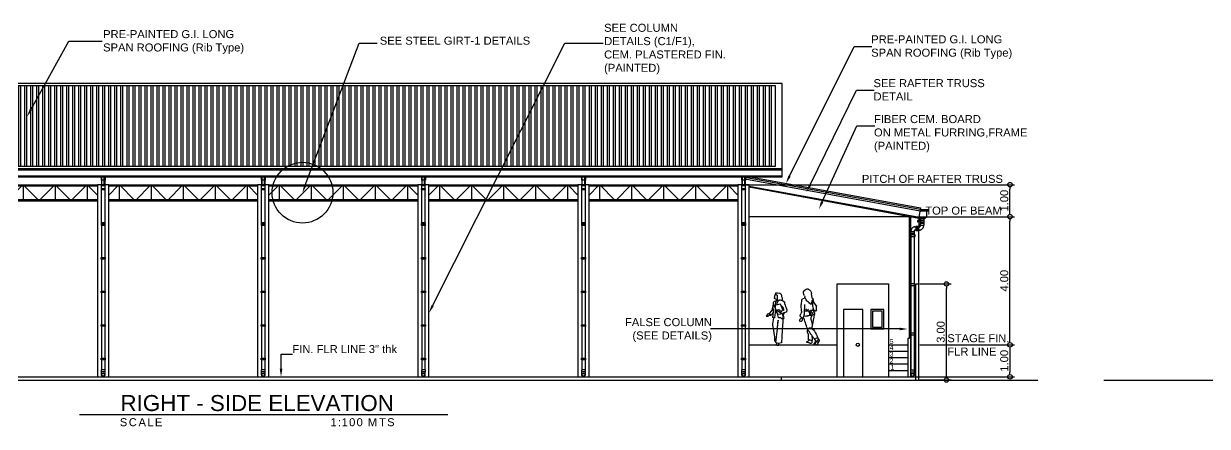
# Model space of a CAD drawing. Header units: inches. Extents: x -1369 to 1198, y -366 to 1398.
# Drawn here: x -23.11 to 13.85, y 30.86 to 43.44 of the extents above; entities that cross this region are included whole.
import ezdxf
from ezdxf import colors
from ezdxf.entities.mleader import LeaderData, LeaderLine
from ezdxf.math import Vec2, Vec3

# ---------------------------------------------------------------- set-up
doc = ezdxf.new("R2010")
doc.units = ezdxf.units.IN
doc.header["$MEASUREMENT"] = 0
doc.linetypes.add('HIDDEN', pattern=[0.375, 0.25, -0.125])
doc.linetypes.add('HIDDEN2', pattern=[0.1875, 0.125, -0.0625])
for name, color, linetype in [('DARK', 1, 'Continuous'), ('dim', 8, 'Continuous'), ('FIGURE', 8, 'Continuous')]:
    doc.layers.add(name, color=color, linetype=linetype)
doc.styles.add('ATTR', font='romans.shx', dxfattribs={"width": 0.8, "height": 1.735066})
doc.styles.get("Standard").update_dxf_attribs({"font": 'arial.ttf'})
doc.dimstyles.get("Standard").update_dxf_attribs({"dimtxt": 0.25, "dimasz": 0.14, "dimexe": 0.145, "dimexo": 0.025, "dimgap": 0.05, "dimtad": 1, "dimzin": 0, "dimdsep": 46, "dimtxsty": 'Standard', "dimblk": 'DOTBLANK', "dimcen": 0.09, "dimclrd": 256, "dimclre": 256, "dimaunit": 1, "dimadec": 5, "dimazin": 0, "dimtfac": 1, "dimtix": 1, "dimtofl": 0, "dimtmove": 0, "dimatfit": 3, "dimfxl": 0, "dimtolj": 1, "dimtzin": 0, "dimlwd": -1, "dimlwe": -1, "dimarcsym": 0})

# ---------------------------------------------------------------- blocks, each defined once
blk = doc.blocks.new('_DotBlank')
at = {"color": 0, "linetype": 'ByBlock', "lineweight": -2}
blk.add_line((-0.5, 0), (-1, 0), dxfattribs=at)
blk.add_circle((0, 0), 0.5, dxfattribs=at)
blk = doc.blocks.new('*D127')
at = {"layer": 'Defpoints', "color": 0, "transparency": 16777216}
for p in [(-0.59, 38.409), (7.69, 38.409), (4.497, 37.409)]:
    blk.add_point(p, dxfattribs=at)
at = {"layer": 'dim', "transparency": 16777216}
for p, q in [((-0.565, 38.409), (7.835, 38.409)), ((7.69, 37.549), (7.69, 38.269)), ((4.522, 37.409), (7.835, 37.409))]:
    blk.add_line(p, q, dxfattribs=at)
at = {"layer": 'dim', "transparency": 16777216, "xscale": 0.14, "yscale": 0.14, "zscale": 0.14}
for p, rotation in [((7.69, 38.409), 90), ((7.69, 37.409), 270)]:
    blk.add_blockref('_DotBlank', p, dxfattribs=dict(at, rotation=rotation))
at = {"layer": 'dim', "color": 0, "transparency": 16777216, "insert": (7.513, 37.909), "char_height": 0.25, "attachment_point": 5, "rotation": 90}
blk.add_mtext('\\A1;1.00', dxfattribs=at)
blk = doc.blocks.new('*D128')
at = {"layer": 'Defpoints', "color": 0, "transparency": 16777216}
for p in [(4.847, 37.409), (7.69, 37.409), (4.847, 33.409)]:
    blk.add_point(p, dxfattribs=at)
at = {"layer": 'dim', "transparency": 16777216}
for p, q in [((4.872, 37.409), (7.835, 37.409)), ((7.69, 33.549), (7.69, 37.269)), ((4.872, 33.409), (7.835, 33.409))]:
    blk.add_line(p, q, dxfattribs=at)
at = {"layer": 'dim', "transparency": 16777216, "xscale": 0.14, "yscale": 0.14, "zscale": 0.14}
for p, rotation in [((7.69, 37.409), 90), ((7.69, 33.409), 270)]:
    blk.add_blockref('_DotBlank', p, dxfattribs=dict(at, rotation=rotation))
at = {"layer": 'dim', "color": 0, "transparency": 16777216, "insert": (7.513, 35.409), "char_height": 0.25, "attachment_point": 5, "rotation": 90}
blk.add_mtext('\\A1;4.00', dxfattribs=at)
blk = doc.blocks.new('People 7 Woman Walking Away')
for p, q in [((1.7, 53.5), (2.3, 58.6)), ((9.6, 53.3), (12.3, 52.4)), ((-3.1, 39.7), (-3.3, 44.1)), ((-3, 45.1), (-0.1, 48.6)), ((1.3, 51), (0.3, 49.2)), ((1.4, 53), (0.5, 51.8)), ((5.3, 48.5), (3.6, 46.8)), ((10.2, 46.1), (10.6, 36.6)), ((13.8, 46.2), (13.2, 51.2)), ((13.7, 38.7), (13.9, 45.4)), ((0.8, 39.9), (-0.5, 37.3)), ((7.9, 32.9), (7.5, 33.3)), ((11.1, 34.1), (11.9, 31.3)), ((12.8, 30.7), (12.9, 28.7)), ((13.4, 31), (15, 32.9)), ((15.1, 33.7), (14.1, 36.2)), ((1.5, 18.8), (1.6, 21.5)), ((-6.1, 6.2), (-4.2, 9.2)), ((-4.2, 1.4), (-6.1, 4.8)), ((-5.7, 6.8), (-3.6, 5)), ((-1.1, 0.9), (-3.2, 0.9)), ((-1.3, 0.9), (-2.8, 4)), ((2.1, 5.7), (2, 3.7)), ((3.7, 2.4), (5.1, 2.9)), ((5.3, 3), (7.5, 3.2))]:
    blk.add_line(p, q)
for centre, radius, start, end in [((0.7, 53.6), 1, 318.9908, 352.7336), ((8.7, 57.8), 6.4, 117.0545, 172.7336), ((6.8, 61.4), 2.29, 78.3367, 117.0545), ((6.2, 58.3), 5.46, 22.5187, 78.3367), ((9.1, 54.1), 0.91, 288.535, 25.0961), ((11.2, 55.1), 1.33, 141.8182, 205.096), ((5.6, 59.4), 5.77, 321.8182, 3.2709), ((9.4, 59.7), 1.98, 3.2709, 22.5187), ((-1.9, 44.2), 1.4, 140.3568, 182.67), ((-7.1, 45.5), 8.89, 311.3848, 328.2016), ((-2.9, 50.9), 3.64, 320.3568, 331.6536), ((0.9, 51.5), 0.58, 138.9908, 318.54), ((-0.3, 41.4), 0.947, 328.2016, 4.1395), ((4.8, 41.7), 4.22, 157.5563, 184.1395), ((5.8, 41.3), 5.2, 181.2101, 195.6962), ((-0.6, 44), 1.69, 337.5563, 357.1086), ((1.9, 49.9), 0.867, 111.5383, 274.994), ((40, 41.9), 39, 169.4458, 177.1086), ((1.5, 50.9), 0.221, 291.5383, 138.54), ((2, 48.4), 0.624, 311.2695, 94.994), ((3, 47.3), 0.848, 131.2695, 316.8126), ((19.6, 44.5), 17, 194.476, 198.446), ((6.2, 47.7), 1.18, 113.3359, 136.8126), ((3.6, 53.6), 5.22, 293.3359, 347.1391), ((-1.2, 34), 9.84, 27.9066, 45.0119), ((19.5, 35.6), 12, 150.9696, 165.6194), ((9.8, 52.2), 1.11, 108.5349, 167.1391), ((11.8, 51.1), 1.39, 7.2211, 70.3539), ((9.1, 45.6), 4.81, 358.5915, 7.2211), ((-2, 39.7), 1.16, 182.67, 311.3848), ((5.9, 34), 7.28, 152.5623, 165.8775), ((-0.5, 35.6), 0.669, 165.8775, 238.6287), ((1.8, 39.3), 4.98, 238.6287, 261.777), ((250.1, 71.5), 253.3, 188.3211, 191.1937), ((13.8, 28.1), 14.9, 132.807, 154.587), ((8.2, 59.1), 20.6, 249.0476, 276.638), ((0.9, 33.5), 0.884, 26.8901, 81.7771), ((35.8, 19.9), 34.2, 163.7284, 177.397), ((2.2, 34.1), 0.503, 206.8901, 315.6851), ((-1576.3, -498.2), 1665.4, 18.5115, 18.628), ((3.3, 33), 1.12, 50.7706, 135.6851), ((14.6, 30.7), 12.4, 138.9795, 165.0138), ((1.2, 30), 1.77, 343.7284, 18.5115), ((5.6, 35.7), 2.43, 230.7706, 293.3394), ((12.9, 34.5), 8.42, 149.756, 186.339), ((6.9, 32.7), 0.838, 44.4537, 113.3394), ((-3607.3, 1270.8), 3824.9, 340.8954, 341.1088), ((8.4, 33.4), 0.742, 224.4537, 311.4645), ((12, 29.4), 4.61, 100.3584, 131.4645), ((21.7, 37.2), 11.1, 182.9982, 196.324), ((12.7, 31.5), 0.886, 196.324, 320.4703), ((14.6, 28.8), 1.74, 183.9145, 281.3575), ((20.2, 38.6), 6.54, 178.5915, 201.1734), ((15.4, 31.4), 1.39, 171.0632, 243.0596), ((13.8, 28.5), 1.96, 333.8101, 63.0596), ((14.4, 33.4), 0.784, 320.4703, 21.1735), ((14.8, 28), 0.898, 281.3575, 333.8101), ((109, -46), 126.3, 150.5509, 153.9804), ((-1178.8, 844.8), 1445.4, 324.553, 325.0337), ((5.7, 12.3), 7.76, 92.7741, 150.5509), ((-6.4, 21.8), 7.94, 357.397, 357.8062), ((-2.5, 22.2), 10, 325.0337, 340.8954), ((32.9, 8.6), 26.9, 168.8631, 184.0751), ((-5.7, 16.2), 12.5, 348.8631, 8.8068), ((-4.9, 5.5), 1.39, 148.1282, 209.4266), ((1.1, -16.3), 21.2, 101.466, 108.3509), ((-14.2, -4.6), 17, 40.8008, 55.4469), ((-3.3, 2), 1.09, 209.4266, 271.4258), ((-5.7, 2.6), 3.2, 26.8603, 48.5676), ((2.2, 5), 4.07, 155.2937, 226.0119), ((-1.1, 1.6), 0.69, 271.4258, 46.0119), ((43.7, 7.1), 41.9, 174.5497, 181.9177), ((2, 14.8), 9.13, 268.4632, 296.6891), ((3.2, 3.6), 1.26, 176.4305, 288.7684), ((10.3, 10.4), 6.88, 218.2149, 247.1341), ((5.4, 1.9), 1.04, 96.6724, 108.7685), ((7.5, 3.7), 0.446, 276.6724, 67.1341)]:
    blk.add_arc(centre, radius, start, end)
at = {"style": 'ATTR', "width": 0.8, "flags": 9}
blk.add_attdef('ESTCODE', (0, 0), '', height=0.0159, dxfattribs=at)
blk = doc.blocks.new('W1')
at = {"color": 0, "linetype": 'Continuous'}
for p, q in [((30.031, -144.51), (30.023, -144.566)), ((30.047, -144.465), (30.031, -144.51)), ((30.063, -144.38), (30.047, -144.425)), ((30.047, -144.425), (30.047, -144.465)), ((30.104, -144.364), (30.063, -144.38)), ((30.173, -144.348), (30.104, -144.364)), ((30.221, -144.352), (30.173, -144.348)), ((30.185, -144.425), (30.177, -144.526)), ((30.225, -144.397), (30.185, -144.425)), ((30.237, -144.389), (30.221, -144.352)), ((30.241, -144.409), (30.237, -144.389)), ((30.25, -144.441), (30.241, -144.409)), ((30.266, -144.461), (30.25, -144.441)), ((30.258, -144.473), (30.266, -144.461)), ((30.262, -144.526), (30.258, -144.473)), ((29.902, -144.825), (29.877, -144.886)), ((29.877, -144.886), (29.894, -144.955)), ((29.926, -144.781), (29.902, -144.825)), ((29.934, -144.736), (29.926, -144.781)), ((29.95, -144.688), (29.934, -144.736)), ((29.958, -144.631), (29.95, -144.688)), ((30.007, -144.603), (29.958, -144.631)), ((30.023, -144.566), (30.015, -144.599)), ((30.015, -144.599), (30.076, -144.583)), ((30.076, -144.583), (30.112, -144.583)), ((30.096, -144.89), (30.088, -144.914)), ((30.132, -144.87), (30.096, -144.89)), ((30.112, -144.583), (30.169, -144.595)), ((30.116, -144.591), (30.165, -144.615)), ((30.173, -144.886), (30.132, -144.87)), ((30.165, -144.615), (30.185, -144.647)), ((30.169, -144.595), (30.185, -144.575)), ((30.169, -144.918), (30.173, -144.886)), ((30.177, -144.526), (30.181, -144.558)), ((30.185, -144.575), (30.177, -144.558)), ((30.181, -144.558), (30.233, -144.55)), ((30.185, -144.647), (30.193, -144.696)), ((30.193, -144.696), (30.193, -144.734)), ((30.205, -144.554), (30.201, -144.599)), ((30.201, -144.599), (30.237, -144.607)), ((30.233, -144.55), (30.262, -144.526)), ((30.237, -144.607), (30.274, -144.627)), ((30.274, -144.627), (30.302, -144.651)), ((30.302, -144.651), (30.306, -144.704)), ((30.306, -144.704), (30.314, -144.761)), ((30.314, -144.761), (30.322, -144.781)), ((29.894, -144.955), (29.946, -144.967)), ((29.946, -144.967), (30.007, -144.987)), ((30.022, -144.99), (30.004, -145.095)), ((30.004, -145.095), (30.004, -145.242)), ((30.004, -145.242), (30.027, -145.51)), ((30.065, -144.972), (30.083, -144.971)), ((30.083, -144.971), (30.134, -144.945)), ((30.134, -144.945), (30.169, -144.918)), ((30.156, -145.208), (30.172, -145.324)), ((30.161, -145.321), (30.156, -145.208)), ((30.189, -144.965), (30.224, -144.968)), ((30.224, -144.968), (30.249, -144.966)), ((30.298, -145.137), (30.327, -145.319)), ((30.027, -145.51), (30.035, -145.728)), ((30.167, -145.479), (30.161, -145.321)), ((30.198, -145.723), (30.167, -145.479)), ((30.172, -145.324), (30.182, -145.434)), ((30.182, -145.434), (30.177, -145.516)), ((30.285, -145.6), (30.269, -145.741)), ((30.311, -145.468), (30.285, -145.6)), ((30.327, -145.363), (30.311, -145.468)), ((30.327, -145.319), (30.327, -145.363)), ((30.035, -145.728), (30.051, -145.912)), ((30.051, -145.912), (30.14, -145.933)), ((30.13, -145.983), (30.125, -145.941)), ((30.177, -145.983), (30.13, -145.983)), ((30.14, -145.933), (30.219, -145.917)), ((30.211, -145.964), (30.177, -145.983)), ((30.219, -145.917), (30.198, -145.723)), ((30.203, -145.928), (30.211, -145.964)), ((30.243, -145.87), (30.219, -145.87)), ((30.264, -145.849), (30.243, -145.87)), ((30.269, -145.741), (30.264, -145.849))]:
    blk.add_line(p, q, dxfattribs=at)
for points in [[(29.997, -144.9), (30.076, -144.707), (30.271, -144.752), (30.167, -145.021), (29.958, -144.995), (29.967, -144.974)], [(30.088, -144.914), (30.036, -144.914), (29.987, -144.896), (29.959, -144.885)], [(29.973, -144.89), (29.971, -144.874), (29.974, -144.857), (29.988, -144.838), (29.995, -144.814), (30.001, -144.797), (30.034, -144.764)], [(30.219, -144.603), (30.241, -144.709), (30.249, -144.747), (30.249, -144.966), (30.268, -145.137), (30.298, -145.137), (30.32, -145.124), (30.32, -145.091), (30.312, -145.06), (30.302, -145.021), (30.295, -144.964), (30.301, -144.927), (30.307, -144.782), (30.289, -144.717)], [(30.322, -144.781), (30.339, -144.85), (30.349, -144.891), (30.375, -144.932), (30.411, -144.972), (30.435, -144.997), (30.409, -145.023), (30.409, -145.054), (30.373, -145.046), (30.361, -145.021), (30.347, -145.021), (30.328, -145.003), (30.315, -144.976), (30.295, -144.964)], [(30.193, -144.955), (30.154, -145.122), (30.08, -145.122), (30.042, -145.149), (30.004, -145.149), (29.974, -145.15), (29.962, -145.125), (29.969, -145.101), (29.98, -145.068), (29.989, -144.999)], [(30.062, -144.914), (30.065, -144.984), (30.064, -144.996), (30.007, -144.987)], [(30.435, -144.997), (30.452, -145.005), (30.488, -145.016), (30.496, -145.052), (30.491, -145.038), (30.484, -145.031), (30.484, -145.031), (30.496, -145.052), (30.504, -145.06), (30.521, -145.079), (30.463, -145.083), (30.438, -145.055), (30.433, -145.045), (30.411, -145.035)]]:
    blk.add_lwpolyline(points)
blk = doc.blocks.new('*D301')
at = {"layer": 'Defpoints', "color": 0, "transparency": 16777216}
for p in [(4.847, 33.409), (4.747, 32.409), (7.69, 32.409)]:
    blk.add_point(p, dxfattribs=at)
at = {"layer": 'dim', "transparency": 16777216}
for p, q in [((4.872, 33.409), (7.835, 33.409)), ((7.69, 33.269), (7.69, 32.549)), ((4.772, 32.409), (7.835, 32.409))]:
    blk.add_line(p, q, dxfattribs=at)
at = {"layer": 'dim', "transparency": 16777216, "xscale": 0.14, "yscale": 0.14, "zscale": 0.14}
for p, rotation in [((7.69, 33.409), 90), ((7.69, 32.409), 270)]:
    blk.add_blockref('_DotBlank', p, dxfattribs=dict(at, rotation=rotation))
at = {"layer": 'dim', "color": 0, "transparency": 16777216, "insert": (7.513, 32.909), "char_height": 0.25, "attachment_point": 5, "rotation": 90}
blk.add_mtext('\\A1;1.00', dxfattribs=at)
blk = doc.blocks.new('*D321')
at = {"layer": 'Defpoints', "color": 0, "transparency": 16777216}
for p in [(4.847, 35.309), (5.707, 35.309), (4.847, 32.309)]:
    blk.add_point(p, dxfattribs=at)
at = {"layer": 'dim', "transparency": 16777216}
for p, q in [((4.872, 35.309), (5.852, 35.309)), ((5.707, 32.449), (5.707, 35.169)), ((4.872, 32.309), (5.852, 32.309))]:
    blk.add_line(p, q, dxfattribs=at)
at = {"layer": 'dim', "transparency": 16777216, "xscale": 0.14, "yscale": 0.14, "zscale": 0.14}
for p, rotation in [((5.707, 35.309), 90), ((5.707, 32.309), 270)]:
    blk.add_blockref('_DotBlank', p, dxfattribs=dict(at, rotation=rotation))
at = {"layer": 'dim', "color": 0, "transparency": 16777216, "insert": (5.529, 33.809), "char_height": 0.25, "attachment_point": 5, "rotation": 90}
blk.add_mtext('\\A1;3.00', dxfattribs=at)
blk = doc.blocks.new('bend hid')
at = {"color": 1, "linetype": 'HIDDEN', "ltscale": 8}
for points in [[(-0.09, 0.001), (-0.09, -0.124), (-0.04, -0.124), (-0.04, 0.001)], [(0.123, 0.091), (-0.002, 0.091), (-0.002, 0.041), (0.123, 0.041)]]:
    blk.add_lwpolyline(points, close=True, dxfattribs=at)
for points in [[(0.01, 0.027, -0.385484), (-0.026, -0.013, -8.123106)], [(0.11, 0.028, -0.385484), (-0.015, -0.113, -0.385484)]]:
    blk.add_lwpolyline(points, format="xyb", dxfattribs=at)
for points in [[(0.01, 0.027), (0.01, 0.041)], [(0.11, 0.028), (0.11, 0.041)], [(-0.026, -0.013), (-0.04, -0.014)], [(-0.015, -0.113), (-0.04, -0.114)]]:
    blk.add_lwpolyline(points, dxfattribs=at)
blk = doc.blocks.new('G1')
at = {"color": 1}
for p, q in [((-2.325, 0.5), (2.325, 0.5)), ((-2.325, 0.462), (2.325, 0.462)), ((-2.325, 0.038), (2.325, 0.038)), ((-2.325, 0), (2.325, 0))]:
    blk.add_line(p, q, dxfattribs=at)
for p, q in [((-2.325, 0.175), (-2.037, 0.462)), ((-1.537, 0.038), (-1.962, 0.462)), ((-1.462, 0.038), (-1.037, 0.462)), ((-0.537, 0.038), (-0.962, 0.462)), ((-0.462, 0.038), (-0.037, 0.462)), ((0.463, 0.038), (0.038, 0.462)), ((0.538, 0.038), (0.963, 0.462)), ((1.463, 0.038), (1.038, 0.462)), ((1.538, 0.038), (1.963, 0.462)), ((2.325, 0.175), (2.038, 0.462))]:
    blk.add_line(p, q)
for points in [[(-2, 0.462), (-2, 0.038)], [(-1, 0.462), (-1, 0.038)], [(0, 0.462), (0, 0.038)], [(1, 0.462), (1, 0.038)], [(2, 0.462), (2, 0.038)]]:
    blk.add_lwpolyline(points)
blk = doc.blocks.new('DSFS')
at = {"color": 1}
for points in [[(0.187, -0.369), (0.187, -0.406), (0.077, -0.406), (0.077, -0.369), (0.187, -0.369)], [(0.187, -0.502), (0.187, -0.528), (0.077, -0.528), (0.077, -0.502), (0.187, -0.502)], [(0.077, -1.593), (0.077, -1.567), (0.187, -1.567), (0.187, -1.593), (0.077, -1.593)], [(0.077, -1.649), (0.077, -1.611), (0.187, -1.611), (0.187, -1.649), (0.077, -1.649)], [(0.082, -1.649), (0.082, -6.164)], [(0.182, -1.649), (0.182, -6.164)]]:
    blk.add_lwpolyline(points, dxfattribs=at)
for points in [[(0.082, -0.406), (0.182, -0.406), (0.182, -0.502), (0.082, -0.502)], [(0.082, -0.528), (0.182, -0.528), (0.182, -1.567), (0.082, -1.567)], [(0.082, -1.593), (0.182, -1.593), (0.182, -1.611), (0.082, -1.611)]]:
    blk.add_lwpolyline(points, close=True, dxfattribs=at)
at = {"color": 8, "linetype": 'Continuous', "ltscale": 10}
for points in [[(0.07, -2.649), (0.195, -2.649), (0.195, -2.699), (0.07, -2.699)], [(0.07, -3.699), (0.195, -3.699), (0.195, -3.749), (0.07, -3.749)], [(0.07, -4.749), (0.195, -4.749), (0.195, -4.799), (0.07, -4.799)], [(0.07, -5.799), (0.195, -5.799), (0.195, -5.849), (0.07, -5.849)]]:
    blk.add_lwpolyline(points, close=True, dxfattribs=at)
at = {"color": 1, "linetype": 'HIDDEN', "ltscale": 8}
blk.add_lwpolyline([(0.197, -6.164), (0.072, -6.164), (0.072, -6.214), (0.197, -6.214)], close=True, dxfattribs=at)
blk.add_lwpolyline([(0.082, -6.314), (0.081, -6.314), (0.081, -6.214), (0.182, -6.214), (0.182, -6.314), (0.182, -6.314)], dxfattribs=at)
for radius in [0.05, 0.0437]:
    blk.add_circle((0.132, -6.314), radius, dxfattribs=at)
at = {"layer": 'DARK'}
for p, q in [((0.069, -0.123), (0.069, -0.128)), ((0.194, -0.123), (0.069, -0.123)), ((0.194, -0.128), (0.069, -0.128)), ((0.069, -0.135), (0.069, -0.231)), ((0.194, -0.135), (0.069, -0.135)), ((0.194, -0.231), (0.069, -0.231)), ((0.082, -0.128), (0.082, -0.135)), ((0.082, -0.231), (0.082, -0.369)), ((0.182, -0.128), (0.182, -0.135)), ((0.182, -0.231), (0.182, -0.369)), ((0.194, -0.123), (0.194, -0.128)), ((0.194, -0.135), (0.194, -0.231))]:
    blk.add_line(p, q, dxfattribs=at)
at = {"layer": 'DARK', "linetype": 'HIDDEN2'}
blk.add_line((0.132, -0.128), (0.132, -0.135), dxfattribs=at)

msp = doc.modelspace()

# ---------------------------------------------------------------- hatches: boundary and pattern name
h = msp.add_hatch()
h.set_pattern_fill('ANSI32', color=3, scale=0.5, angle=45)
h.set_pattern_definition([(90, (-103.31974, -3e-14), (-0.1875, 3e-17), []), (90, (-103.25724, 0.0625), (-0.1875, 3e-17), [])])
h.paths.add_polyline_path([(0.3724, 38.9908), (0.3724, 41.4945), (-31.2275, 41.4945), (-31.2275, 38.9908)])

# ---------------------------------------------------------------- linework, layer by layer
for p, q in [((-31.4275, 38.9185), (0.5724, 38.9185)), ((-31.4275, 38.8712), (0.5724, 38.8712)), ((4.5974, 32.4087), (4.5974, 37.402)), ((4.8474, 32.3087), (4.8474, 37.0587)), ((4.7474, 32.3087), (4.7474, 35.3087)), ((-0.4526, 33.4084), (2.297, 33.4084)), ((-43.9035, 32.3087), (8.5593, 32.3087)), ((10.6234, 32.3087), (108.1091, 32.3087))]:
    msp.add_line(p, q)
at = {"color": 1}
for p, q in [((0.5724, 38.8712), (-31.4275, 38.8712)), ((-31.4275, 38.6871), (0.5724, 38.6871)), ((-25.4525, 32.4087), (-20.4525, 32.4087)), ((-20.4525, 32.4087), (-15.4525, 32.4087)), ((-15.4525, 32.4087), (-10.4525, 32.4087)), ((-10.4525, 32.4087), (-5.8025, 32.4087)), ((-5.8025, 32.4087), (4.7474, 32.4087))]:
    msp.add_line(p, q, dxfattribs=at)
at = {"linetype": 'HIDDEN', "ltscale": 8}
for p, q in [((-20.665, 38.4087), (-20.665, 38.658)), ((-20.59, 38.4087), (-20.59, 38.658)), ((-15.665, 38.4087), (-15.665, 38.658)), ((-15.59, 38.4087), (-15.59, 38.658)), ((-10.665, 38.4087), (-10.665, 38.658)), ((-10.59, 38.4087), (-10.59, 38.658)), ((-5.665, 38.4087), (-5.665, 38.658)), ((-5.59, 38.4087), (-5.59, 38.658)), ((-0.665, 38.4087), (-0.665, 38.658)), ((-0.59, 38.4087), (-0.59, 38.658))]:
    msp.add_line(p, q, dxfattribs=at)
for points in [[(0.5724, 38.658), (0.5724, 41.5642), (-31.4275, 41.5642), (-31.4275, 38.658)], [(3.097, 32.4087), (3.097, 34.5087), (2.497, 34.5087), (2.497, 32.4087)], [(3.7472, 34.5087), (3.3472, 34.5087), (3.3472, 33.9087), (3.7472, 33.9087)]]:
    msp.add_lwpolyline(points, close=True)
at = {"color": 8}
msp.add_lwpolyline([(-31.2275, 38.9908), (0.3724, 38.9908), (0.3724, 41.4945), (-31.2275, 41.4945)], close=True, dxfattribs=at)
at = {"color": 4}
for points in [[(4.889, 37.6362), (-0.59, 38.6369)], [(-0.4273, 38.658), (4.898, 37.6854), (4.889, 37.6362)]]:
    msp.add_lwpolyline(points, dxfattribs=at)
for points in [[(4.8885, 37.6324), (-0.59, 38.6359)], [(-20.4525, 32.4087), (-20.453, 38.4087), (-20.803, 38.4087), (-20.8025, 32.4087)], [(-15.4525, 32.4087), (-15.453, 38.4087), (-15.803, 38.4087), (-15.8025, 32.4087)], [(-10.4525, 32.4087), (-10.453, 38.4087), (-10.803, 38.4087), (-10.8025, 32.4087)], [(-5.4525, 32.4087), (-5.453, 38.4087), (-5.8025, 38.4087), (-5.8025, 32.4087)], [(-0.4525, 32.4087), (-0.453, 38.4087), (-0.803, 38.4087), (-0.8025, 32.4087)], [(4.8881, 37.6325), (5.1381, 37.6325), (5.1381, 37.5825), (5.0881, 37.5825), (5.0881, 37.3825), (5.0381, 37.3825), (5.0381, 37.3575), (4.8404, 37.3575), (-0.453, 38.3271)], [(4.4974, 37.4087), (-0.2026, 37.4087), (-0.2026, 37.4087), (-0.4529, 37.4087), (-0.4529, 37.4087)], [(4.8885, 37.6324), (4.8794, 37.5832), (4.8434, 37.3865), (4.8382, 37.3579)], [(4.8474, 37.3562), (4.8474, 37.0587)], [(2.297, 32.4087), (2.297, 35.3087), (3.8974, 35.3087), (3.8974, 32.4087)], [(4.7474, 35.3087), (4.8474, 35.3087)]]:
    msp.add_lwpolyline(points)
at = {"color": 1}
for points in [[(5.0881, 37.5825), (4.8835, 37.5825), (-0.59, 38.5851)], [(5.0381, 37.3825), (4.8654, 37.3825), (-0.453, 38.3567)], [(4.5474, 37.4087), (4.5474, 33.6087), (4.4974, 33.6087), (4.4974, 32.4087)], [(4.8974, 37.3075), (4.8974, 37.1941)], [(4.9974, 37.3075), (4.9974, 37.1941)], [(4.5974, 36.889), (4.5974, 32.6155)], [(4.6974, 36.889), (4.6974, 32.6155)], [(3.8974, 33.4087), (4.4974, 33.4087)], [(3.8974, 33.2087), (4.4974, 33.2087)], [(3.8974, 33.0087), (4.4974, 33.0087)], [(3.8974, 32.8087), (4.4974, 32.8087)], [(3.8974, 32.6087), (4.4974, 32.6087)], [(0.5474, 32.4087), (0.5474, 32.3087)], [(-21.3617, 31.2282), (-9.864, 31.2282)]]:
    msp.add_lwpolyline(points, dxfattribs=at)
for points in [[(5.0099, 37.3575), (4.8849, 37.3575), (4.8849, 37.3075), (5.0099, 37.3075)], [(5.0099, 37.1941), (4.8849, 37.1941), (4.8849, 37.1441), (5.0099, 37.1441)]]:
    msp.add_lwpolyline(points, close=True, dxfattribs=at)
at = {"color": 8}
for points in [[(4.8049, 37.295), (4.8049, 37.245), (5.0099, 37.245), (5.0099, 37.295), (4.8049, 37.295)], [(4.5705, 36.839), (4.5705, 36.789), (4.7257, 36.789), (4.7257, 36.839), (4.5705, 36.839)], [(4.5688, 35.311), (4.5688, 35.261), (4.7241, 35.261), (4.7241, 35.311), (4.5688, 35.311)], [(4.5688, 33.7689), (4.5688, 33.7189), (4.7241, 33.7189), (4.7241, 33.7689), (4.5688, 33.7689)]]:
    msp.add_lwpolyline(points, dxfattribs=at)
at = {"color": 8, "true_color": 0x808080}
msp.add_lwpolyline([(3.6972, 34.4587), (3.3972, 34.4587), (3.3972, 33.9587), (3.6972, 33.9587)], close=True, dxfattribs=at)
at = {"color": 1, "linetype": 'HIDDEN', "ltscale": 8}
msp.add_lwpolyline([(4.7118, 32.6155), (4.5868, 32.6155), (4.5868, 32.5655), (4.7118, 32.5655)], close=True, dxfattribs=at)
msp.add_lwpolyline([(4.597, 32.4655), (4.5968, 32.4655), (4.5968, 32.5655), (4.6972, 32.5655), (4.6972, 32.4655), (4.697, 32.4655)], dxfattribs=at)
at = {"color": 1}
msp.add_circle((-14.4022, 38.1587), 0.9484, dxfattribs=at)
msp.add_circle((2.9402, 33.4087), 0.05)
at = {"color": 1, "linetype": 'HIDDEN', "ltscale": 8}
for radius in [0.05, 0.0437]:
    msp.add_circle((4.647, 32.4655), radius, dxfattribs=at)

# ---------------------------------------------------------------- block references
for name, p in [('DSFS', (-20.7598, 38.7853)), ('DSFS', (-15.7598, 38.7853)), ('DSFS', (-10.7598, 38.7853)), ('DSFS', (-5.7598, 38.7853)), ('DSFS', (-0.7598, 38.7853)), ('G1', (-23.1279, 37.9087)), ('G1', (-18.1279, 37.9087)), ('G1', (-13.1279, 37.9087)), ('G1', (-8.1279, 37.9087)), ('G1', (-3.1279, 37.9087)), ('bend hid', (4.887, 37.103))]:
    msp.add_blockref(name, p)
at = {"rotation": 180}
msp.add_blockref('bend hid', (4.7078, 36.9802), dxfattribs=at)
at = {"layer": 'FIGURE', "color": 8, "xscale": -0.02775087907974464, "yscale": 0.02775087907974464, "zscale": 0.02775087907974464}
msp.add_blockref('People 7 Woman Walking Away', (1.5595, 33.3865), dxfattribs=at)
at = {"layer": 'FIGURE', "xscale": -1}
msp.add_blockref('W1', (30.603, 179.3824), dxfattribs=at)

# ---------------------------------------------------------------- texts
at = {"char_height": 0.25}
for s, insert, width, attachment_point in [('SEE COLUMN\\PDETAILS (C1/F1), \\PCEM. PLASTERED FIN. (PAINTED)', (-4.983, 43.4333), 4.934024, 1), ('PRE-PAINTED G.I. LONG SPAN ROOFING (Rib Type)', (-20.6282, 43.2358), 4.934024, 1), ('SEE STEEL GIRT-1 DETAILS', (-11.9883, 43.0305), 4.934024, 1), ('PRE-PAINTED G.I. LONG SPAN ROOFING (Rib Type)', (3.3575, 43.0732), 4.934024, 1), ('SEE RAFTER TRUSS\\PDETAIL', (3.4296, 41.7048), 4.934024, 1), ('FIBER CEM. BOARD \\PON METAL FURRING,FRAME\\P(PAINTED)', (3.444, 40.582), 4.934024, 1), ('PITCH OF RAFTER TRUSS', (3.0672, 38.7145), 5.901458, 1), ('TOP OF BEAM', (5.0461, 37.724), 2.622131, 1), ('\\pxqr;FALSE COLUMN\\P(SEE DETAILS)', (-5.7615, 34.2405), 4.146462, 1), ('STAGE FIN. FLR LINE', (5.7344, 33.7385), 2.622131, 1), ('FIN. FLR LINE 3" thk', (-11.4497, 33.3993), 5.901458, 3), ('{\\T1.2;SCALE}', (-20.1059, 31.1154), 2.789052, 1), ('{\\T1.2;1:100 MTS}', (-13.5285, 31.1154), 4.208436, 1)]:
    msp.add_mtext(s, dxfattribs=dict(at, insert=insert, width=width, attachment_point=attachment_point))
at = {"attachment_point": 1}
for s, width, insert, char_height in [('4', 0.159217, (3.9368, 33.3934), 0.15), ('5', 0.159217, (3.9368, 33.5849), 0.15), ('3', 0.159217, (3.9368, 33.1885), 0.15), ('2', 0.159217, (3.9368, 32.9812), 0.15), ('1', 0.159217, (3.963, 32.7812), 0.15), ('RIGHT - SIDE ELEVATION', 18.079743, (-20.0866, 31.8392), 0.5)]:
    msp.add_mtext_dynamic_manual_height_columns(s, width=width, gutter_width=1, heights=[0], dxfattribs=dict(at, insert=insert, char_height=char_height))

# ---------------------------------------------------------------- dimensions: what is measured, and where the dimension line sits
at = {"layer": 'dim', "color": 0}
for base, p1, p2, picture, middle in [((7.6904, 38.4087), (4.4974, 37.4087), (-0.5901, 38.4087), '*D127', (7.5127, 37.9087)), ((7.6904, 37.4087), (4.8474, 33.4087), (4.8474, 37.4087), '*D128', (7.5127, 35.4087)), ((5.707, 35.3087), (4.8474, 32.3087), (4.8474, 35.3087), '*D321', (5.5292, 33.8087)), ((7.6904, 32.4087), (4.8474, 33.4087), (4.7474, 32.4087), '*D301', (7.5127, 32.9087))]:
    dim = msp.add_linear_dim(base=base, p1=p1, p2=p2, angle=90, dimstyle='Standard', dxfattribs=at)
    dim.commit()
    dim.dimension.update_dxf_attribs({"geometry": picture, "text_midpoint": middle})

# ---------------------------------------------------------------- leaders
at = {"color": 1}
ml = msp.add_multileader_mtext('Standard', dxfattribs=at)
ml.set_content('', color=1)
ml.set_leader_properties()
ml.build(insert=Vec2(0, 0))
ml.multileader.update_dxf_attribs({"dogleg_length": 0.36, "arrow_head_size": 0.25})
ctx = ml.context
ctx.base_point, ctx.char_height, ctx.arrow_head_size, ctx.landing_gap_size, ctx.plane_origin = Vec3(-20.6589, 42.8865), 0.18, 0.25, 0.09, Vec3(-23.6902, 42.8865)
notes = []
notes.append((ctx, [(0, (1, 1, 0), (-21.6973, 42.8865), (1, 0), 1.0384, [(0, [(-23.0048, 40.5327)], 0, [])])]))
ctx.mtext.insert, ctx.mtext.flow_direction = Vec3(-20.5689, 42.9765), 5
ml = msp.add_multileader_mtext('Standard', dxfattribs=at)
ml.set_content('', color=1)
ml.set_leader_properties()
ml.build(insert=Vec2(0, 0))
ml.multileader.update_dxf_attribs({"dogleg_length": 0.36, "arrow_head_size": 0.25})
ctx = ml.context
ctx.base_point, ctx.char_height, ctx.arrow_head_size, ctx.landing_gap_size, ctx.plane_origin = Vec3(-12.0681, 42.8332), 0.18, 0.25, 0.09, Vec3(-15.0994, 42.8332)
notes.append((ctx, [(0, (1, 1, 0), (-12.6317, 42.8332), (1, 0), 0.5636, [(0, [(-14.4022, 38.1587)], 0, [])])]))
ctx.mtext.insert, ctx.mtext.flow_direction = Vec3(-11.9781, 42.9232), 5
ml = msp.add_multileader_mtext('Standard', dxfattribs=at)
ml.set_content('', color=1)
ml.set_leader_properties()
ml.build(insert=Vec2(0, 0))
ml.multileader.update_dxf_attribs({"dogleg_length": 0.36, "arrow_head_size": 0.25})
ctx = ml.context
ctx.base_point, ctx.char_height, ctx.arrow_head_size, ctx.landing_gap_size, ctx.plane_origin = Vec3(-5.0136, 42.8256), 0.18, 0.25, 0.09, Vec3(-8.0449, 42.8256)
notes.append((ctx, [(0, (1, 1, 0), (-6.2074, 42.8256), (1, 0), 1.1938, [(0, [(-10.4527, 34.4026)], 0, [])])]))
ctx.mtext.insert, ctx.mtext.flow_direction = Vec3(-4.9236, 42.9156), 5
ml = msp.add_multileader_mtext('Standard', dxfattribs=at)
ml.set_content('', color=1)
ml.set_leader_properties()
ml.build(insert=Vec2(0, 0))
ml.multileader.update_dxf_attribs({"dogleg_length": 0.36, "arrow_head_size": 0.25})
ctx = ml.context
ctx.base_point, ctx.char_height, ctx.arrow_head_size, ctx.landing_gap_size, ctx.plane_origin = Vec3(3.38, 42.7195), 0.18, 0.25, 0.09, Vec3(1.0853, 42.141)
notes.append((ctx, [(0, (1, 1, 0), (2.8203, 42.7195), (1, 0), 0.5598, [(0, [(0.6964, 38.4528)], 0, [])])]))
ctx.mtext.insert, ctx.mtext.flow_direction = Vec3(3.47, 42.8095), 5
ml = msp.add_multileader_mtext('Standard', dxfattribs=at)
ml.set_content('', color=1)
ml.set_leader_properties()
ml.build(insert=Vec2(0, 0))
ml.multileader.update_dxf_attribs({"dogleg_length": 0.36, "arrow_head_size": 0.25})
ctx = ml.context
ctx.base_point, ctx.char_height, ctx.arrow_head_size, ctx.landing_gap_size, ctx.plane_origin = Vec3(3.4545, 41.3646), 0.18, 0.25, 0.09, Vec3(1.1598, 40.7861)
notes.append((ctx, [(0, (1, 1, 0), (2.8947, 41.3646), (1, 0), 0.5598, [(0, [(1.3371, 38.1769)], 0, [])])]))
ctx.mtext.insert, ctx.mtext.flow_direction = Vec3(3.5445, 41.4546), 5
ml = msp.add_multileader_mtext('Standard', dxfattribs=at)
ml.set_content('', color=1)
ml.set_leader_properties()
ml.build(insert=Vec2(0, 0))
ml.multileader.update_dxf_attribs({"dogleg_length": 0.36, "arrow_head_size": 0.25})
ctx = ml.context
ctx.base_point, ctx.char_height, ctx.arrow_head_size, ctx.landing_gap_size, ctx.plane_origin = Vec3(3.4689, 40.2418), 0.18, 0.25, 0.09, Vec3(1.1742, 39.6633)
notes.append((ctx, [(0, (1, 1, 0), (2.9091, 40.2418), (1, 0), 0.5598, [(0, [(1.7239, 37.6467)], 0, [])])]))
ctx.mtext.insert, ctx.mtext.flow_direction = Vec3(3.5589, 40.3318), 5
ml = msp.add_multileader_mtext('Standard', dxfattribs=at)
ml.set_content('', color=1)
ml.set_leader_properties()
ml.build(insert=Vec2(0, 0))
ml.multileader.update_dxf_attribs({"dogleg_length": 0.36, "arrow_head_size": 0.25})
ctx = ml.context
ctx.base_point, ctx.char_height, ctx.arrow_head_size, ctx.landing_gap_size, ctx.plane_origin = Vec3(-1.8406, 33.9021), 0.18, 0.25, 0.09, Vec3(3.3914, 33.9021)
ctx.text_align_type = 2
notes.append((ctx, [(0, (1, 1, 0), (1.3793, 33.9021), (-1, 0), 3.0399, [(0, [(4.4974, 33.9021)], 0, [])])]))
ctx.mtext.insert, ctx.mtext.alignment, ctx.mtext.flow_direction = Vec3(-1.7506, 33.9921), 3, 5
ml = msp.add_multileader_mtext('Standard', dxfattribs=at)
ml.set_content('', color=1)
ml.set_leader_properties()
ml.build(insert=Vec2(0, 0))
ml.multileader.update_dxf_attribs({"dogleg_length": 0.36, "arrow_head_size": 0.25})
ctx = ml.context
ctx.base_point, ctx.char_height, ctx.arrow_head_size, ctx.landing_gap_size, ctx.plane_origin = Vec3(-14.712, 33.1181), 0.18, 0.25, 0.09, Vec3(-15.072, 32.4087)
notes.append((ctx, [(0, (1, 1, 0), (-15.072, 33.1181), (1, 0), 0.36, [(0, [(-15.072, 32.4087)], 0, [])])]))
ctx.mtext.insert, ctx.mtext.flow_direction = Vec3(-14.622, 33.2081), 5
for ctx, leaders in notes:
    for number, flags, end, landing, length, lines in leaders:
        leader = LeaderData()
        leader.index, (leader.has_last_leader_line, leader.has_dogleg_vector, leader.attachment_direction) = number, flags
        leader.last_leader_point, leader.dogleg_vector, leader.dogleg_length = Vec3(end), Vec3(landing), length
        for number, points, colour, breaks in lines:
            line = LeaderLine()
            line.index, line.vertices, line.color, line.breaks = number, Vec3.list(points), colors.encode_raw_color(colour), breaks
            leader.lines.append(line)
        ctx.leaders.append(leader)

doc.saveas('drawing.dxf')
